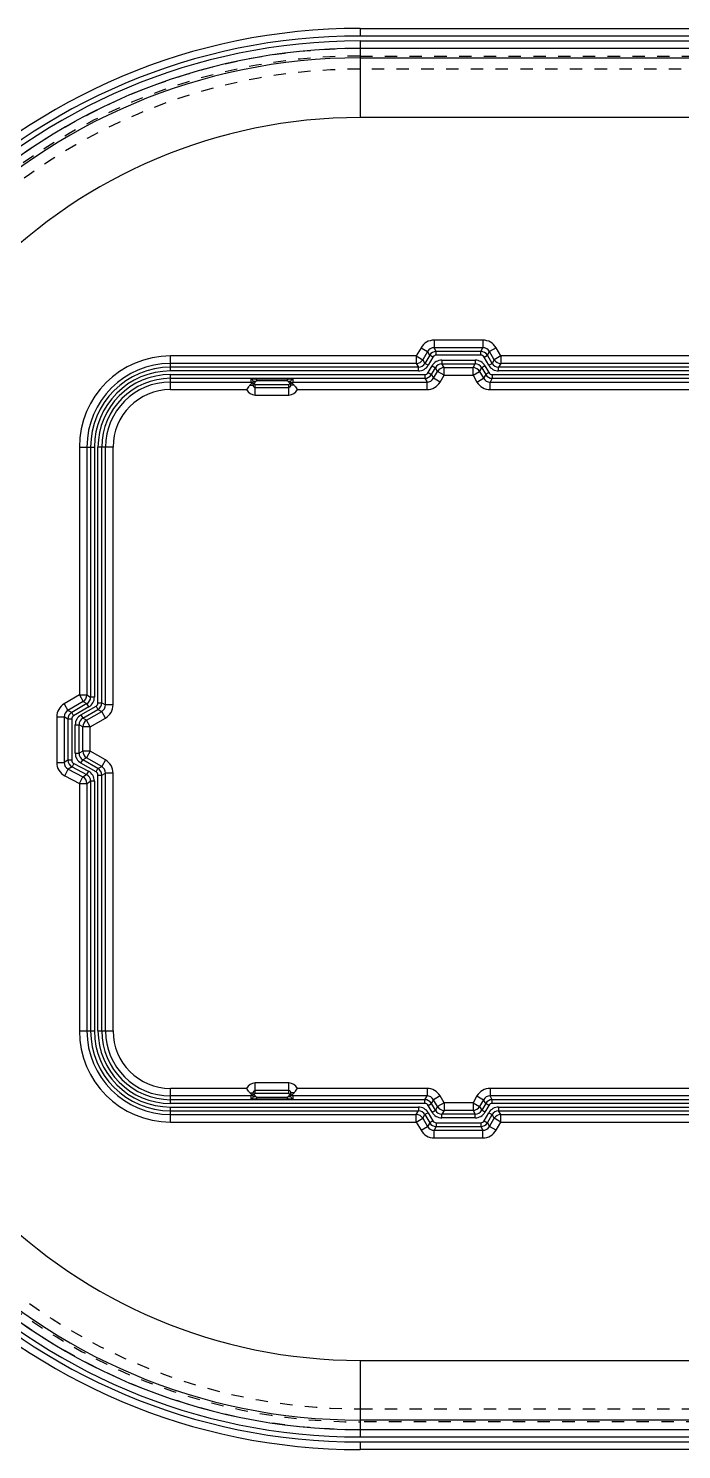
# Model space of a CAD drawing. Header units: millimetres. Extents: x 835 to 1873, y -1769 to 372.
# Drawn here: x 1530.7 to 1616.9, y -22.6 to 164.8 of the extents above; entities that cross this region are included whole.
import ezdxf

# ---------------------------------------------------------------- set-up
doc = ezdxf.new("R2010")
doc.units = ezdxf.units.MM
doc.header["$LTSCALE"] = 16.335
doc.linetypes.add('HIDDEN', pattern=[0.2, 0.1, -0.1])
doc.layers.get('0').update_dxf_attribs({"linetype": 'CONTINUOUS'})
doc.layers.add('DEFAULT_2', color=8, linetype='HIDDEN')

msp = doc.modelspace()

# ---------------------------------------------------------------- linework, layer by layer
at = {"color": 7, "linetype": 'Continuous'}
for p, q in [((1574.455, 164.842), (1574.455, 163.842)), ((1574.455, 164.842), (1685.455, 164.842)), ((1685.455, 163.842), (1574.455, 163.842)), ((1574.455, 163.183), (1574.455, 153.074)), ((1574.455, 163.183), (1685.455, 163.183)), ((1685.455, 162.198), (1574.455, 162.198)), ((1574.455, 160.953), (1685.455, 160.953)), ((1685.455, 153.074), (1574.455, 153.074)), ((1584.228, 123.726), (1584.228, 122.73)), ((1590.677, 123.726), (1584.228, 123.726)), ((1590.677, 123.726), (1590.677, 122.73)), ((1582.503, 122.73), (1581.877, 121.646)), ((1582.503, 122.73), (1583.366, 122.232)), ((1583.366, 122.232), (1582.74, 121.148)), ((1583.65, 121.739), (1583.366, 122.232)), ((1584.513, 122.237), (1584.228, 122.73)), ((1590.677, 122.73), (1584.228, 122.73)), ((1584.513, 121.739), (1584.513, 122.237)), ((1590.392, 122.237), (1584.513, 122.237)), ((1590.392, 122.237), (1590.677, 122.73)), ((1590.392, 121.739), (1590.392, 122.237)), ((1591.255, 121.739), (1591.54, 122.232)), ((1592.402, 122.73), (1591.54, 122.232)), ((1592.165, 121.148), (1591.54, 122.232)), ((1593.028, 121.646), (1592.402, 122.73)), ((1549.455, 119.659), (1549.455, 121.646)), ((1581.877, 121.646), (1549.455, 121.646)), ((1581.877, 120.65), (1549.455, 120.65)), ((1582.162, 120.157), (1549.455, 120.157)), ((1581.877, 121.646), (1581.877, 120.65)), ((1581.877, 121.646), (1582.74, 121.148)), ((1581.877, 120.65), (1582.162, 120.157)), ((1582.162, 119.659), (1582.162, 120.157)), ((1582.74, 121.148), (1583.024, 120.656)), ((1583.65, 121.739), (1583.024, 120.656)), ((1583.456, 120.407), (1583.024, 120.656)), ((1583.44, 119.437), (1583.962, 120.341)), ((1584.081, 121.49), (1583.456, 120.407)), ((1584.081, 121.49), (1583.65, 121.739)), ((1583.871, 119.188), (1584.393, 120.092)), ((1583.962, 120.341), (1584.393, 120.092)), ((1584.678, 119.599), (1584.393, 120.092)), ((1590.392, 121.739), (1584.513, 121.739)), ((1585.256, 121.088), (1585.256, 120.59)), ((1585.256, 121.088), (1589.649, 121.088)), ((1585.54, 120.097), (1585.256, 120.59)), ((1585.256, 120.59), (1589.649, 120.59)), ((1585.54, 119.101), (1585.54, 120.097)), ((1585.54, 120.097), (1589.365, 120.097)), ((1589.365, 120.097), (1589.649, 120.59)), ((1589.365, 119.101), (1589.365, 120.097)), ((1589.649, 121.088), (1589.649, 120.59)), ((1590.227, 119.599), (1590.512, 120.092)), ((1590.943, 120.341), (1590.512, 120.092)), ((1590.512, 120.092), (1591.034, 119.188)), ((1590.824, 121.49), (1591.255, 121.739)), ((1591.449, 120.407), (1590.824, 121.49)), ((1590.943, 120.341), (1591.465, 119.437)), ((1591.881, 120.656), (1591.255, 121.739)), ((1591.449, 120.407), (1591.881, 120.656)), ((1592.165, 121.148), (1591.881, 120.656)), ((1593.028, 121.646), (1592.165, 121.148)), ((1593.028, 120.65), (1592.744, 120.157)), ((1592.744, 119.659), (1592.744, 120.157)), ((1666.166, 120.157), (1592.744, 120.157)), ((1593.028, 121.646), (1593.028, 120.65)), ((1665.882, 121.646), (1593.028, 121.646)), ((1665.882, 120.65), (1593.028, 120.65)), ((1582.162, 119.659), (1549.455, 119.659)), ((1549.455, 117.201), (1549.455, 119.188)), ((1549.455, 119.188), (1583.009, 119.188)), ((1549.455, 118.69), (1583.009, 118.69)), ((1549.455, 118.197), (1560.042, 118.197)), ((1560.042, 118.603), (1560.042, 118.197)), ((1560.236, 118.095), (1560.155, 118.014)), ((1560.342, 117.794), (1560.342, 118.298)), ((1560.342, 118.298), (1560.752, 118.298)), ((1560.443, 117.989), (1560.633, 118.179)), ((1560.633, 118.179), (1560.752, 118.298)), ((1560.765, 118.642), (1564.92, 118.642)), ((1560.837, 118.388), (1564.847, 118.388)), ((1564.933, 118.298), (1565.342, 118.298)), ((1565.051, 118.179), (1564.933, 118.298)), ((1565.242, 117.989), (1565.051, 118.179)), ((1565.342, 117.794), (1565.342, 118.298)), ((1565.449, 118.095), (1565.53, 118.014)), ((1565.642, 118.197), (1565.642, 118.603)), ((1565.642, 118.197), (1583.293, 118.197)), ((1583.009, 119.188), (1583.009, 118.69)), ((1583.009, 118.69), (1583.293, 118.197)), ((1583.293, 117.201), (1583.293, 118.197)), ((1583.44, 119.437), (1583.871, 119.188)), ((1583.871, 119.188), (1584.156, 118.696)), ((1584.156, 118.696), (1584.678, 119.599)), ((1585.019, 118.197), (1584.156, 118.696)), ((1585.54, 119.101), (1584.678, 119.599)), ((1585.019, 118.197), (1585.54, 119.101)), ((1585.54, 119.101), (1589.365, 119.101)), ((1589.365, 119.101), (1590.227, 119.599)), ((1589.365, 119.101), (1589.886, 118.197)), ((1589.886, 118.197), (1590.749, 118.696)), ((1590.227, 119.599), (1590.749, 118.696)), ((1591.034, 119.188), (1590.749, 118.696)), ((1591.465, 119.437), (1591.034, 119.188)), ((1591.896, 118.69), (1591.612, 118.197)), ((1591.612, 117.201), (1591.612, 118.197)), ((1591.612, 118.197), (1667.298, 118.197)), ((1591.896, 119.188), (1591.896, 118.69)), ((1591.896, 119.188), (1667.013, 119.188)), ((1591.896, 118.69), (1667.013, 118.69)), ((1666.166, 119.659), (1592.744, 119.659)), ((1549.455, 117.201), (1559.484, 117.201)), ((1560.054, 117.912), (1559.935, 117.794)), ((1559.935, 117.794), (1560.342, 117.794)), ((1560.155, 118.014), (1560.054, 117.912)), ((1560.642, 116.489), (1560.642, 117.89)), ((1560.642, 117.89), (1565.042, 117.89)), ((1560.642, 117.485), (1565.042, 117.485)), ((1560.642, 116.489), (1565.042, 116.489)), ((1565.042, 116.489), (1565.042, 117.89)), ((1565.75, 117.794), (1565.342, 117.794)), ((1565.53, 118.014), (1565.631, 117.912)), ((1565.631, 117.912), (1565.75, 117.794)), ((1566.201, 117.201), (1583.293, 117.201)), ((1591.612, 117.201), (1667.298, 117.201)), ((1537.426, 109.618), (1537.426, 76.93)), ((1537.426, 109.618), (1539.413, 109.618)), ((1538.422, 109.618), (1538.422, 76.93)), ((1538.915, 109.618), (1538.915, 76.648)), ((1539.413, 109.618), (1539.413, 76.648)), ((1539.884, 75.889), (1539.884, 109.618)), ((1541.871, 109.618), (1539.884, 109.618)), ((1540.382, 75.889), (1540.382, 109.618)), ((1540.875, 75.605), (1540.875, 109.618)), ((1541.871, 75.605), (1541.871, 109.618)), ((1537.426, 76.93), (1535.421, 75.755)), ((1537.426, 76.93), (1537.93, 76.071)), ((1537.426, 76.93), (1538.422, 76.93)), ((1538.422, 76.93), (1538.915, 76.648)), ((1535.421, 75.755), (1535.925, 74.895)), ((1537.93, 76.071), (1535.925, 74.895)), ((1538.422, 75.788), (1536.417, 74.613)), ((1538.674, 75.359), (1536.669, 74.183)), ((1537.631, 74.301), (1539.635, 75.458)), ((1537.88, 73.87), (1539.884, 75.027)), ((1537.93, 76.071), (1538.422, 75.788)), ((1538.674, 75.359), (1538.422, 75.788)), ((1539.413, 76.648), (1538.915, 76.648)), ((1539.635, 75.458), (1539.884, 75.027)), ((1539.884, 75.889), (1540.382, 75.889)), ((1539.884, 75.027), (1540.377, 74.742)), ((1540.382, 75.889), (1540.875, 75.605)), ((1541.871, 75.605), (1540.875, 75.605)), ((1534.436, 74.036), (1534.436, 68.024)), ((1534.436, 74.036), (1535.432, 74.036)), ((1535.432, 74.036), (1535.432, 68.024)), ((1535.925, 73.753), (1535.432, 74.036)), ((1536.417, 74.613), (1535.925, 74.895)), ((1535.925, 73.753), (1535.925, 68.323)), ((1536.423, 73.753), (1535.925, 73.753)), ((1536.669, 74.183), (1536.417, 74.613)), ((1536.423, 73.753), (1536.423, 68.323)), ((1537.631, 74.301), (1537.88, 73.87)), ((1538.373, 73.585), (1537.88, 73.87)), ((1538.373, 73.585), (1540.377, 74.742)), ((1538.871, 72.722), (1538.373, 73.585)), ((1538.871, 72.722), (1540.875, 73.879)), ((1540.875, 73.879), (1540.377, 74.742)), ((1536.884, 69.228), (1536.884, 73.007)), ((1536.884, 73.007), (1537.382, 73.007)), ((1537.382, 69.228), (1537.382, 73.007)), ((1537.875, 72.722), (1537.382, 73.007)), ((1537.875, 69.513), (1537.875, 72.722)), ((1538.871, 72.722), (1537.875, 72.722)), ((1538.871, 69.513), (1538.871, 72.722)), ((1537.875, 69.513), (1537.382, 69.228)), ((1538.871, 69.513), (1537.875, 69.513)), ((1538.871, 69.513), (1538.373, 68.65)), ((1540.875, 68.356), (1538.871, 69.513)), ((1534.436, 68.024), (1535.432, 68.024)), ((1535.925, 68.323), (1535.432, 68.024)), ((1536.423, 68.323), (1535.925, 68.323)), ((1536.69, 67.881), (1536.46, 67.44)), ((1536.69, 67.881), (1538.611, 66.878)), ((1536.884, 69.228), (1537.382, 69.228)), ((1537.631, 67.934), (1537.88, 68.365)), ((1539.635, 66.777), (1537.631, 67.934)), ((1538.373, 68.65), (1537.88, 68.365)), ((1539.884, 67.209), (1537.88, 68.365)), ((1540.377, 67.493), (1538.373, 68.65)), ((1539.884, 67.209), (1540.377, 67.493)), ((1540.875, 68.356), (1540.377, 67.493)), ((1535.506, 66.258), (1535.967, 67.141)), ((1535.506, 66.258), (1537.426, 65.255)), ((1536.46, 67.44), (1535.967, 67.141)), ((1535.967, 67.141), (1537.887, 66.138)), ((1536.46, 67.44), (1538.38, 66.436)), ((1537.426, 65.255), (1537.887, 66.138)), ((1537.887, 66.138), (1538.38, 66.436)), ((1538.611, 66.878), (1538.38, 66.436)), ((1539.635, 66.777), (1539.884, 67.209)), ((1539.884, 32.618), (1539.884, 66.346)), ((1539.884, 66.346), (1540.382, 66.346)), ((1540.382, 66.346), (1540.875, 66.63)), ((1540.382, 32.618), (1540.382, 66.346)), ((1540.875, 32.618), (1540.875, 66.63)), ((1541.871, 66.63), (1540.875, 66.63)), ((1541.871, 32.618), (1541.871, 66.63)), ((1537.426, 65.255), (1537.426, 32.618)), ((1537.426, 65.255), (1538.422, 65.255)), ((1538.422, 65.255), (1538.915, 65.553)), ((1538.422, 65.255), (1538.422, 32.618)), ((1538.915, 65.553), (1538.915, 32.618)), ((1539.413, 65.553), (1538.915, 65.553)), ((1539.413, 65.553), (1539.413, 32.618)), ((1537.426, 32.618), (1539.413, 32.618)), ((1539.884, 32.618), (1541.871, 32.618)), ((1549.455, 23.047), (1549.455, 25.034)), ((1559.484, 25.034), (1549.455, 25.034)), ((1559.935, 24.441), (1560.342, 24.441)), ((1560.054, 24.323), (1559.935, 24.441)), ((1560.342, 23.938), (1560.342, 24.441)), ((1560.642, 24.345), (1560.642, 25.746)), ((1565.042, 25.746), (1560.642, 25.746)), ((1565.042, 24.75), (1560.642, 24.75)), ((1565.042, 24.345), (1565.042, 25.746)), ((1565.342, 23.938), (1565.342, 24.441)), ((1565.75, 24.441), (1565.342, 24.441)), ((1565.631, 24.323), (1565.75, 24.441)), ((1583.293, 25.034), (1566.201, 25.034)), ((1583.293, 25.034), (1583.293, 24.038)), ((1667.298, 25.034), (1591.612, 25.034)), ((1591.612, 25.034), (1591.612, 24.038)), ((1560.042, 24.038), (1549.455, 24.038)), ((1583.009, 23.545), (1549.455, 23.545)), ((1583.009, 23.047), (1549.455, 23.047)), ((1549.455, 20.589), (1549.455, 22.576)), ((1549.455, 22.576), (1582.162, 22.576)), ((1560.042, 24.038), (1560.042, 23.633)), ((1560.155, 24.222), (1560.054, 24.323)), ((1560.236, 24.14), (1560.155, 24.222)), ((1560.752, 23.938), (1560.342, 23.938)), ((1560.443, 24.246), (1560.633, 24.056)), ((1560.633, 24.056), (1560.752, 23.938)), ((1565.042, 24.345), (1560.642, 24.345)), ((1564.92, 23.593), (1560.765, 23.593)), ((1564.847, 23.847), (1560.837, 23.847)), ((1565.051, 24.056), (1564.933, 23.938)), ((1565.342, 23.938), (1564.933, 23.938)), ((1565.242, 24.246), (1565.051, 24.056)), ((1565.449, 24.14), (1565.53, 24.222)), ((1565.53, 24.222), (1565.631, 24.323)), ((1565.642, 23.633), (1565.642, 24.038)), ((1583.293, 24.038), (1565.642, 24.038)), ((1582.162, 22.576), (1582.162, 22.078)), ((1583.009, 23.545), (1583.293, 24.038)), ((1583.009, 23.047), (1583.009, 23.545)), ((1583.44, 22.798), (1583.871, 23.047)), ((1583.962, 21.894), (1583.44, 22.798)), ((1583.871, 23.047), (1584.156, 23.54)), ((1584.393, 22.143), (1583.871, 23.047)), ((1585.019, 24.038), (1584.156, 23.54)), ((1584.678, 22.636), (1584.156, 23.54)), ((1584.678, 22.636), (1584.393, 22.143)), ((1585.54, 23.134), (1584.678, 22.636)), ((1585.54, 23.134), (1585.019, 24.038)), ((1585.54, 23.134), (1585.54, 22.138)), ((1589.365, 23.134), (1585.54, 23.134)), ((1589.886, 24.038), (1589.365, 23.134)), ((1589.365, 23.134), (1590.227, 22.636)), ((1589.365, 23.134), (1589.365, 22.138)), ((1589.886, 24.038), (1590.749, 23.54)), ((1590.749, 23.54), (1590.227, 22.636)), ((1590.227, 22.636), (1590.512, 22.143)), ((1591.034, 23.047), (1590.512, 22.143)), ((1591.034, 23.047), (1590.749, 23.54)), ((1591.465, 22.798), (1590.943, 21.894)), ((1591.465, 22.798), (1591.034, 23.047)), ((1591.896, 23.545), (1591.612, 24.038)), ((1667.298, 24.038), (1591.612, 24.038)), ((1667.013, 23.545), (1591.896, 23.545)), ((1591.896, 23.047), (1591.896, 23.545)), ((1667.013, 23.047), (1591.896, 23.047)), ((1592.744, 22.576), (1666.166, 22.576)), ((1592.744, 22.576), (1592.744, 22.078)), ((1549.455, 22.078), (1582.162, 22.078)), ((1549.455, 21.585), (1581.877, 21.585)), ((1581.877, 21.585), (1582.162, 22.078)), ((1581.877, 20.589), (1581.877, 21.585)), ((1581.877, 20.589), (1582.74, 21.087)), ((1582.74, 21.087), (1583.024, 21.58)), ((1582.74, 21.087), (1583.366, 20.003)), ((1583.456, 21.829), (1583.024, 21.58)), ((1583.024, 21.58), (1583.65, 20.496)), ((1583.456, 21.829), (1584.081, 20.745)), ((1584.081, 20.745), (1583.65, 20.496)), ((1583.962, 21.894), (1584.393, 22.143)), ((1585.54, 22.138), (1585.256, 21.645)), ((1585.256, 21.147), (1585.256, 21.645)), ((1589.649, 21.645), (1585.256, 21.645)), ((1589.649, 21.147), (1585.256, 21.147)), ((1589.365, 22.138), (1585.54, 22.138)), ((1589.365, 22.138), (1589.649, 21.645)), ((1589.649, 21.147), (1589.649, 21.645)), ((1590.943, 21.894), (1590.512, 22.143)), ((1590.824, 20.745), (1591.449, 21.829)), ((1590.824, 20.745), (1591.255, 20.496)), ((1591.255, 20.496), (1591.881, 21.58)), ((1591.449, 21.829), (1591.881, 21.58)), ((1591.54, 20.003), (1592.165, 21.087)), ((1592.165, 21.087), (1591.881, 21.58)), ((1593.028, 20.589), (1592.165, 21.087)), ((1593.028, 21.585), (1592.744, 22.078)), ((1592.744, 22.078), (1666.166, 22.078)), ((1593.028, 21.585), (1665.882, 21.585)), ((1593.028, 20.589), (1593.028, 21.585)), ((1549.455, 20.589), (1581.877, 20.589)), ((1581.877, 20.589), (1582.503, 19.505)), ((1582.503, 19.505), (1583.366, 20.003)), ((1583.65, 20.496), (1583.366, 20.003)), ((1584.513, 19.998), (1584.228, 19.505)), ((1584.228, 18.509), (1584.228, 19.505)), ((1584.228, 19.505), (1590.677, 19.505)), ((1584.513, 20.496), (1584.513, 19.998)), ((1584.513, 20.496), (1590.392, 20.496)), ((1584.513, 19.998), (1590.392, 19.998)), ((1590.392, 20.496), (1590.392, 19.998)), ((1590.392, 19.998), (1590.677, 19.505)), ((1590.677, 18.509), (1590.677, 19.505)), ((1591.255, 20.496), (1591.54, 20.003)), ((1592.402, 19.505), (1591.54, 20.003)), ((1592.402, 19.505), (1593.028, 20.589)), ((1593.028, 20.589), (1665.882, 20.589)), ((1584.228, 18.509), (1590.677, 18.509)), ((1574.455, -10.839), (1684.455, -10.839)), ((1574.455, -10.839), (1574.455, -20.948)), ((1684.455, -18.718), (1574.455, -18.718)), ((1574.455, -19.963), (1684.455, -19.963)), ((1684.455, -20.948), (1574.455, -20.948)), ((1574.455, -21.607), (1684.455, -21.607)), ((1574.455, -21.607), (1574.455, -22.607)), ((1684.455, -22.607), (1574.455, -22.607))]:
    msp.add_line(p, q, dxfattribs=at)
for centre, radius, start, end in [((1574.455, 84.118), 80.724, 90, 180), ((1574.455, 84.118), 79.724, 90, 180), ((1574.455, 84.118), 79.065, 90, 180), ((1574.455, 84.118), 78.081, 90, 180), ((1574.455, 84.118), 76.835, 90, 180), ((1574.455, 84.118), 68.957, 90, 180), ((1584.228, 121.735), 1.991, 89.98259, 150.01741), ((1590.677, 121.735), 1.991, 29.98259, 90.01741), ((1584.223, 121.743), 0.987, 89.69124, 150.30876), ((1584.515, 121.237), 1, 90.12541, 149.87459), ((1590.39, 121.237), 1, 30.12541, 89.87459), ((1590.682, 121.743), 0.987, 29.69124, 90.30876), ((1549.455, 109.618), 12.029, 90, 180), ((1549.455, 109.618), 11.033, 90, 180), ((1549.455, 109.618), 10.54, 90, 180), ((1581.872, 121.654), 1.004, 270.26349, 329.73651), ((1582.164, 121.149), 0.991, 269.83608, 330.16392), ((1582.162, 121.153), 1.494, 269.98978, 330.01022), ((1585.256, 119.594), 1.494, 89.98978, 150.01022), ((1584.513, 121.242), 0.498, 89.98078, 150.01922), ((1585.253, 119.599), 0.991, 89.83608, 150.16392), ((1585.545, 119.093), 1.004, 90.26349, 149.73651), ((1589.36, 119.093), 1.004, 30.26349, 89.73651), ((1589.649, 119.594), 1.494, 29.98976, 90.01024), ((1589.652, 119.599), 0.991, 29.83608, 90.16392), ((1590.393, 121.242), 0.498, 29.98078, 90.01922), ((1592.743, 121.153), 1.494, 209.98976, 270.01024), ((1592.741, 121.149), 0.991, 209.83608, 270.16392), ((1593.033, 121.654), 1.004, 210.26349, 269.73651), ((1549.455, 109.618), 10.042, 90, 180), ((1549.455, 109.618), 9.571, 90, 180), ((1549.455, 109.618), 9.072, 90, 180), ((1549.455, 109.618), 8.58, 90, 180), ((1560.042, 118.306), 0.297, 75.69728, 89.96563), ((1559.97, 117.835), 0.371, 44.25508, 51.69292), ((1559.183, 119.864), 2.217, 315.05257, 318.27037), ((1560.032, 118.296), 0.811, 6.50981, 25.28285), ((1565.653, 118.296), 0.811, 154.71677, 173.49056), ((1566.496, 119.858), 2.209, 221.72481, 224.95447), ((1565.643, 118.306), 0.297, 90.03692, 104.39135), ((1583.009, 119.686), 0.498, 269.98078, 330.01922), ((1583.007, 119.69), 1, 270.12541, 329.87459), ((1583.298, 119.184), 0.987, 269.69124, 330.30876), ((1583.294, 119.193), 1.991, 269.98259, 330.01741), ((1591.611, 119.193), 1.991, 209.98259, 270.01741), ((1591.607, 119.184), 0.987, 209.69124, 270.30876), ((1591.899, 119.69), 1, 210.12541, 269.87459), ((1591.896, 119.686), 0.498, 209.98078, 270.01922), ((1549.455, 109.618), 7.584, 90, 180), ((1560.643, 117.788), 1.299, 206.85191, 269.9539), ((1560.693, 118.236), 0.351, 224.69086, 231.95033), ((1560.642, 117.777), 0.292, 259.87709, 269.98561), ((1565.041, 117.788), 1.299, 270.04593, 333.14826), ((1537.418, 76.935), 1.004, 300.64127, 359.73873), ((1536.427, 74.036), 1.991, 120.36297, 180.01703), ((1537.924, 76.645), 0.991, 300.21784, 0.16215), ((1537.919, 76.648), 1.494, 300.36995, 0.01004), ((1539.386, 75.889), 0.498, 299.98078, 0.01922), ((1539.382, 75.891), 1, 300.12541, 359.87459), ((1539.888, 75.6), 0.987, 299.69124, 0.30876), ((1539.88, 75.604), 1.991, 299.98259, 0.01741), ((1536.419, 74.041), 0.987, 120.0744, 180.30559), ((1536.925, 73.751), 1, 120.50446, 179.87554), ((1536.921, 73.754), 0.498, 120.3612, 180.0188), ((1538.378, 73.007), 1.494, 119.98976, 180.01024), ((1538.374, 73.01), 0.991, 119.83608, 180.16392), ((1538.879, 72.718), 1.004, 120.26349, 179.73651), ((1538.879, 69.517), 1.004, 180.26349, 239.73651), ((1536.427, 68.024), 1.991, 179.97995, 242.43005), ((1536.419, 68.019), 0.987, 179.67044, 242.73956), ((1536.925, 68.325), 1, 180.12404, 242.28596), ((1536.921, 68.322), 0.498, 179.97979, 242.43021), ((1538.378, 69.228), 1.494, 179.98978, 240.01022), ((1538.374, 69.225), 0.991, 179.83608, 240.16392), ((1539.888, 66.636), 0.987, 359.69124, 60.30876), ((1539.88, 66.631), 1.991, 359.98259, 60.01741), ((1537.418, 65.25), 1.004, 0.27792, 62.13208), ((1537.924, 65.556), 0.991, 359.82447, 62.58553), ((1537.919, 65.554), 1.494, 359.98793, 62.42208), ((1539.386, 66.346), 0.498, 359.98078, 60.01922), ((1539.382, 66.344), 1, 0.12541, 59.87459), ((1574.455, 58.118), 80.724, 180, 270), ((1574.455, 58.118), 79.724, 180, 270), ((1574.455, 58.118), 79.065, 180, 270), ((1574.455, 58.118), 78.081, 180, 270), ((1574.455, 58.118), 76.835, 180, 270), ((1574.455, 58.118), 68.957, 180, 270), ((1549.455, 32.618), 12.029, 180, 270), ((1549.455, 32.618), 11.033, 180, 270), ((1549.455, 32.618), 10.54, 180, 270), ((1549.455, 32.618), 10.042, 180, 270), ((1549.455, 32.618), 9.571, 180, 270), ((1549.455, 32.618), 9.072, 180, 270), ((1549.455, 32.618), 8.58, 180, 270), ((1549.455, 32.618), 7.584, 180, 270), ((1560.643, 24.447), 1.299, 90.04593, 153.14826), ((1565.041, 24.447), 1.299, 26.85191, 89.9539), ((1565.042, 24.458), 0.292, 79.87709, 89.98561), ((1583.294, 23.043), 1.991, 29.98259, 90.01741), ((1591.611, 23.043), 1.991, 89.98259, 150.01741), ((1560.042, 23.929), 0.297, 270.03692, 284.39135), ((1559.189, 22.377), 2.209, 41.72481, 44.95447), ((1560.032, 23.939), 0.811, 334.71677, 353.49056), ((1566.504, 22.37), 2.219, 135.05382, 138.26844), ((1565.653, 23.939), 0.811, 186.51025, 205.28241), ((1564.992, 23.999), 0.351, 44.69086, 51.95033), ((1565.715, 24.4), 0.371, 224.25508, 231.69292), ((1565.642, 23.928), 0.296, 253.803, 269.99436), ((1582.162, 21.082), 1.494, 29.98976, 90.01024), ((1583.007, 22.545), 1, 30.12541, 89.87459), ((1583.009, 22.549), 0.498, 29.98078, 90.01922), ((1583.298, 23.051), 0.987, 29.69124, 90.30876), ((1585.545, 23.142), 1.004, 210.26349, 269.73651), ((1589.36, 23.142), 1.004, 270.26349, 329.73651), ((1591.607, 23.051), 0.987, 89.69124, 150.30876), ((1591.899, 22.545), 1, 90.12541, 149.87459), ((1592.743, 21.082), 1.494, 89.98978, 150.01022), ((1591.896, 22.549), 0.498, 89.98078, 150.01922), ((1581.872, 20.581), 1.004, 30.26349, 89.73651), ((1582.164, 21.086), 0.991, 29.83608, 90.16392), ((1585.256, 22.641), 1.494, 209.98976, 270.01024), ((1584.513, 20.994), 0.498, 209.98078, 270.01922), ((1585.253, 22.636), 0.991, 209.83608, 270.16392), ((1589.652, 22.636), 0.991, 269.83608, 330.16392), ((1589.649, 22.641), 1.494, 269.98978, 330.01022), ((1590.393, 20.994), 0.498, 269.98078, 330.01922), ((1592.741, 21.086), 0.991, 89.83608, 150.16392), ((1593.033, 20.581), 1.004, 90.26349, 149.73651), ((1584.228, 20.5), 1.991, 209.98259, 270.01741), ((1584.223, 20.492), 0.987, 209.69124, 270.30876), ((1584.515, 20.998), 1, 210.12541, 269.87459), ((1590.39, 20.998), 1, 270.12541, 329.87459), ((1590.682, 20.492), 0.987, 269.69124, 330.30876), ((1590.677, 20.5), 1.991, 269.98259, 330.01741)]:
    msp.add_arc(centre, radius, start, end, dxfattribs=at)
for points, knots in [([(1560.042, 118.603), (1560.063, 118.605), (1560.155, 118.615), (1560.247, 118.623), (1560.318, 118.628)], [0, 0, 0, 0, 0.227691, 1, 1, 1, 1]), ([(1560.042, 118.197), (1560.056, 118.195), (1560.113, 118.182), (1560.166, 118.154), (1560.2, 118.127)], [0, 0, 0, 0, 0.2400064, 1, 1, 1, 1]), ([(1560.236, 118.095), (1560.248, 118.087), (1560.288, 118.055), (1560.319, 118.009), (1560.331, 117.974)], [0, 0, 0, 0, 0.2708616, 1, 1, 1, 1]), ([(1560.318, 118.628), (1560.351, 118.63), (1560.5, 118.639), (1560.649, 118.642), (1560.765, 118.642)], [0, 0, 0, 0, 0.2246372, 1, 1, 1, 1]), ([(1560.443, 117.989), (1560.432, 117.997), (1560.393, 118.033), (1560.365, 118.08), (1560.353, 118.116)], [0, 0, 0, 0, 0.2691621, 1, 1, 1, 1]), ([(1564.92, 118.642), (1564.966, 118.642), (1565.135, 118.641), (1565.304, 118.633), (1565.426, 118.624)], [0, 0, 0, 0, 0.2752431, 1, 1, 1, 1]), ([(1565.342, 118.187), (1565.342, 118.151), (1565.331, 118.101), (1565.306, 118.059), (1565.298, 118.048)], [0, 0, 0, 0, 0.7386375, 1, 1, 1, 1]), ([(1565.426, 118.624), (1565.446, 118.622), (1565.518, 118.616), (1565.59, 118.608), (1565.642, 118.603)], [0, 0, 0, 0, 0.2699415, 1, 1, 1, 1]), ([(1565.449, 118.095), (1565.458, 118.104), (1565.495, 118.139), (1565.54, 118.165), (1565.575, 118.179)], [0, 0, 0, 0, 0.2628243, 1, 1, 1, 1]), ([(1559.935, 117.794), (1559.893, 117.752), (1559.725, 117.569), (1559.583, 117.363), (1559.484, 117.201)], [0, 0, 0, 0, 0.2371201, 1, 1, 1, 1]), ([(1560.642, 117.89), (1560.628, 117.892), (1560.568, 117.903), (1560.512, 117.931), (1560.476, 117.959)], [0, 0, 0, 0, 0.2404665, 1, 1, 1, 1]), ([(1565.042, 117.485), (1565.121, 117.485), (1565.282, 117.555), (1565.342, 117.717), (1565.342, 117.794)], [0, 0, 0, 0, 0.5049819, 1, 1, 1, 1]), ([(1565.242, 117.989), (1565.232, 117.979), (1565.194, 117.945), (1565.148, 117.919), (1565.112, 117.906)], [0, 0, 0, 0, 0.2635884, 1, 1, 1, 1]), ([(1565.342, 117.904), (1565.342, 117.939), (1565.355, 117.989), (1565.382, 118.029), (1565.389, 118.039)], [0, 0, 0, 0, 0.7375, 1, 1, 1, 1]), ([(1565.75, 117.794), (1565.792, 117.752), (1565.96, 117.569), (1566.101, 117.363), (1566.201, 117.201)], [0, 0, 0, 0, 0.2371202, 1, 1, 1, 1]), ([(1559.935, 24.441), (1559.893, 24.483), (1559.725, 24.666), (1559.583, 24.872), (1559.484, 25.034)], [0, 0, 0, 0, 0.2371202, 1, 1, 1, 1]), ([(1560.642, 24.75), (1560.564, 24.75), (1560.403, 24.68), (1560.342, 24.518), (1560.342, 24.441)], [0, 0, 0, 0, 0.5049819, 1, 1, 1, 1]), ([(1565.75, 24.441), (1565.792, 24.483), (1565.96, 24.666), (1566.101, 24.872), (1566.201, 25.034)], [0, 0, 0, 0, 0.2371201, 1, 1, 1, 1]), ([(1560.258, 23.612), (1560.238, 23.613), (1560.166, 23.619), (1560.095, 23.627), (1560.042, 23.633)], [0, 0, 0, 0, 0.2698266, 1, 1, 1, 1]), ([(1560.236, 24.14), (1560.227, 24.131), (1560.189, 24.096), (1560.145, 24.07), (1560.11, 24.056)], [0, 0, 0, 0, 0.2628243, 1, 1, 1, 1]), ([(1560.765, 23.593), (1560.718, 23.593), (1560.549, 23.594), (1560.38, 23.602), (1560.258, 23.612)], [0, 0, 0, 0, 0.2753436, 1, 1, 1, 1]), ([(1560.342, 24.331), (1560.342, 24.296), (1560.33, 24.247), (1560.303, 24.206), (1560.296, 24.196)], [0, 0, 0, 0, 0.7375, 1, 1, 1, 1]), ([(1560.342, 24.048), (1560.342, 24.084), (1560.354, 24.134), (1560.379, 24.176), (1560.386, 24.187)], [0, 0, 0, 0, 0.7386375, 1, 1, 1, 1]), ([(1560.443, 24.246), (1560.452, 24.256), (1560.491, 24.291), (1560.537, 24.316), (1560.573, 24.329)], [0, 0, 0, 0, 0.2635884, 1, 1, 1, 1]), ([(1565.367, 23.607), (1565.333, 23.605), (1565.185, 23.596), (1565.035, 23.593), (1564.92, 23.593)], [0, 0, 0, 0, 0.2247095, 1, 1, 1, 1]), ([(1565.042, 24.345), (1565.057, 24.343), (1565.116, 24.332), (1565.172, 24.304), (1565.209, 24.276)], [0, 0, 0, 0, 0.2404665, 1, 1, 1, 1]), ([(1565.242, 24.246), (1565.253, 24.238), (1565.292, 24.203), (1565.32, 24.156), (1565.332, 24.119)], [0, 0, 0, 0, 0.2691621, 1, 1, 1, 1]), ([(1565.449, 24.14), (1565.437, 24.148), (1565.397, 24.18), (1565.366, 24.226), (1565.354, 24.261)], [0, 0, 0, 0, 0.2708616, 1, 1, 1, 1]), ([(1565.642, 23.633), (1565.621, 23.63), (1565.53, 23.62), (1565.438, 23.612), (1565.367, 23.607)], [0, 0, 0, 0, 0.2277815, 1, 1, 1, 1]), ([(1565.642, 24.038), (1565.629, 24.04), (1565.572, 24.053), (1565.519, 24.081), (1565.485, 24.108)], [0, 0, 0, 0, 0.2400064, 1, 1, 1, 1])]:
    msp.add_open_spline(points, degree=3, knots=knots, dxfattribs=at)
for points in [[(1560.283, 118.48), (1560.243, 118.534), (1560.181, 118.577), (1560.115, 118.593)], [(1560.342, 118.298), (1560.342, 118.361), (1560.321, 118.428), (1560.283, 118.48)], [(1560.353, 118.116), (1560.346, 118.139), (1560.342, 118.163), (1560.342, 118.187)], [(1565.342, 118.298), (1565.342, 118.366), (1565.368, 118.438), (1565.41, 118.491)], [(1565.389, 118.039), (1565.406, 118.061), (1565.426, 118.08), (1565.449, 118.095)], [(1565.41, 118.491), (1565.45, 118.54), (1565.508, 118.578), (1565.569, 118.593)], [(1565.575, 118.179), (1565.596, 118.187), (1565.619, 118.194), (1565.642, 118.197)], [(1560.331, 117.974), (1560.338, 117.951), (1560.342, 117.927), (1560.342, 117.904)], [(1560.342, 117.794), (1560.342, 117.723), (1560.369, 117.648), (1560.414, 117.594)], [(1560.414, 117.594), (1560.457, 117.541), (1560.524, 117.502), (1560.591, 117.489)], [(1565.112, 117.906), (1565.09, 117.898), (1565.066, 117.893), (1565.042, 117.89)], [(1565.298, 118.048), (1565.283, 118.026), (1565.263, 118.006), (1565.242, 117.989)], [(1565.271, 24.641), (1565.227, 24.694), (1565.161, 24.734), (1565.094, 24.746)], [(1565.342, 24.441), (1565.342, 24.512), (1565.316, 24.587), (1565.271, 24.641)], [(1560.11, 24.056), (1560.088, 24.048), (1560.065, 24.041), (1560.042, 24.038)], [(1560.274, 23.744), (1560.235, 23.695), (1560.177, 23.657), (1560.116, 23.642)], [(1560.296, 24.196), (1560.279, 24.174), (1560.258, 24.156), (1560.236, 24.14)], [(1560.342, 23.938), (1560.342, 23.869), (1560.317, 23.797), (1560.274, 23.744)], [(1560.386, 24.187), (1560.402, 24.209), (1560.421, 24.23), (1560.443, 24.246)], [(1560.573, 24.329), (1560.595, 24.337), (1560.619, 24.342), (1560.642, 24.345)], [(1565.332, 24.119), (1565.339, 24.096), (1565.342, 24.072), (1565.342, 24.048)], [(1565.354, 24.261), (1565.346, 24.284), (1565.342, 24.308), (1565.342, 24.331)], [(1565.342, 23.938), (1565.342, 23.862), (1565.373, 23.783), (1565.425, 23.728)], [(1565.425, 23.728), (1565.461, 23.689), (1565.509, 23.659), (1565.56, 23.644)]]:
    msp.add_open_spline(points, degree=3, dxfattribs=at)
at = {"layer": 'DEFAULT_2', "color": 8, "linetype": 'HIDDEN'}
for p, q in [((1685.455, 162.181), (1574.455, 162.181)), ((1574.455, 161.196), (1685.455, 161.196)), ((1685.455, 159.476), (1574.455, 159.476)), ((1574.455, -17.241), (1684.455, -17.241)), ((1684.455, -18.961), (1574.455, -18.961)), ((1574.455, -19.946), (1684.455, -19.946))]:
    msp.add_line(p, q, dxfattribs=at)
for centre, radius, start, end in [((1574.455, 84.118), 78.063, 90, 180), ((1574.455, 84.118), 77.078, 90, 180), ((1574.455, 84.118), 75.358, 90, 180), ((1574.455, 58.118), 78.063, 180, 270), ((1574.455, 58.118), 77.078, 180, 270), ((1574.455, 58.118), 75.358, 180, 270)]:
    msp.add_arc(centre, radius, start, end, dxfattribs=at)

doc.saveas('drawing.dxf')
